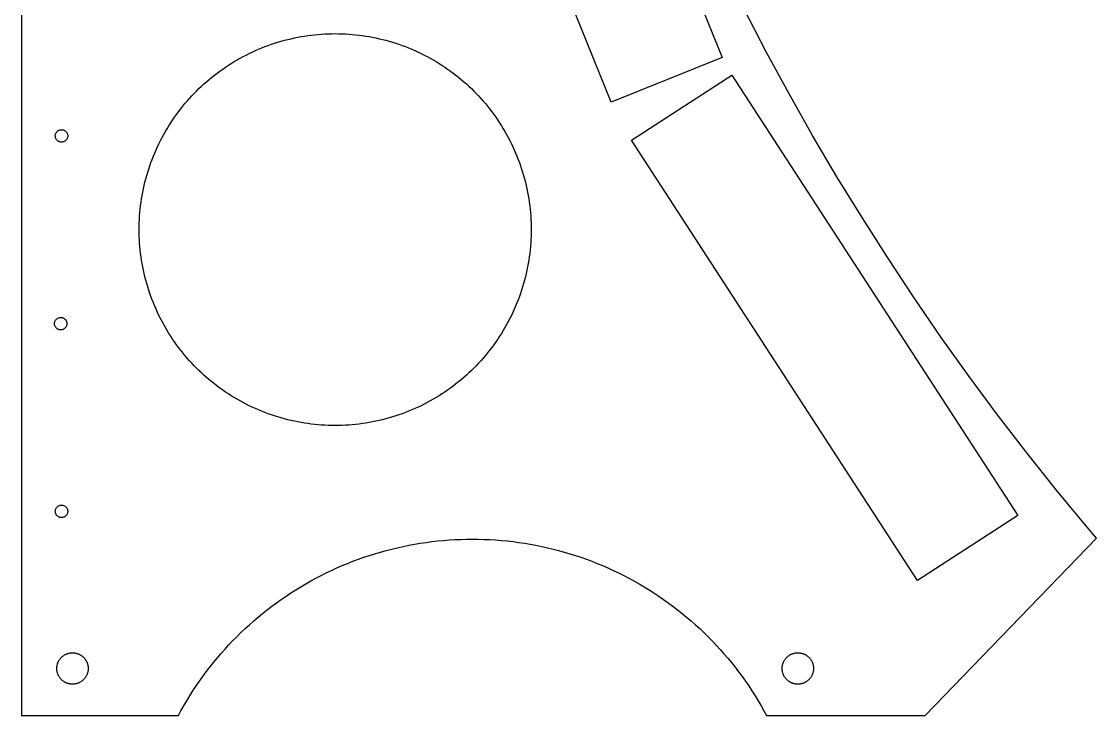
# Model space of a CAD drawing. Header units: metres. Extents: x 0 to 274, y 0 to 354.
# Drawn here: x 0 to 274.2, y 0 to 177.1 of the extents above; entities that cross this region are included whole.
import ezdxf

# ---------------------------------------------------------------- set-up
doc = ezdxf.new("R2010")
doc.units = ezdxf.units.M

msp = doc.modelspace()

# ---------------------------------------------------------------- linework, layer by layer
for p, q in [((0, 354), (0, 0)), ((110.145, 337.583), (178.698, 167.908)), ((150.419, 156.482), (81.8659, 326.157)), ((189.937, 169.37), (184.295, 180.207)), ((68.7524, 172.718), (69.6044, 172.907)), ((69.6044, 172.907), (70.4595, 173.081)), ((70.4595, 173.081), (71.3176, 173.24)), ((71.3176, 173.24), (72.1783, 173.384)), ((72.1783, 173.384), (73.0413, 173.513)), ((73.0413, 173.513), (73.9065, 173.627)), ((73.9065, 173.627), (74.7736, 173.726)), ((74.7736, 173.726), (75.6422, 173.81)), ((75.6422, 173.81), (76.5122, 173.878)), ((76.5122, 173.878), (77.3832, 173.931)), ((77.3832, 173.931), (78.255, 173.97)), ((78.255, 173.97), (79.1274, 173.992)), ((79.1274, 173.992), (80, 174)), ((80, 174), (80.8726, 173.992)), ((80.8726, 173.992), (81.745, 173.97)), ((81.745, 173.97), (82.6168, 173.931)), ((82.6168, 173.931), (83.4878, 173.878)), ((83.4878, 173.878), (84.3578, 173.81)), ((84.3578, 173.81), (85.2264, 173.726)), ((85.2264, 173.726), (86.0935, 173.627)), ((86.0935, 173.627), (86.9586, 173.513)), ((86.9586, 173.513), (87.8217, 173.384)), ((87.8217, 173.384), (88.6824, 173.24)), ((88.6824, 173.24), (89.5404, 173.081)), ((89.5404, 173.081), (90.3956, 172.907)), ((90.3956, 172.907), (91.2475, 172.718)), ((59.6632, 169.677), (60.4634, 170.025)), ((60.4634, 170.025), (61.2697, 170.359)), ((61.2697, 170.359), (62.0816, 170.679)), ((62.0816, 170.679), (62.899, 170.985)), ((62.899, 170.985), (63.7216, 171.276)), ((63.7216, 171.276), (64.5491, 171.553)), ((64.5491, 171.553), (65.3814, 171.815)), ((65.3814, 171.815), (66.2181, 172.063)), ((66.2181, 172.063), (67.059, 172.296)), ((67.059, 172.296), (67.9039, 172.515)), ((67.9039, 172.515), (68.7524, 172.718)), ((91.2475, 172.718), (92.0961, 172.515)), ((92.0961, 172.515), (92.9409, 172.296)), ((92.9409, 172.296), (93.7819, 172.063)), ((93.7819, 172.063), (94.6186, 171.815)), ((94.6186, 171.815), (95.4508, 171.553)), ((95.4508, 171.553), (96.2784, 171.276)), ((96.2784, 171.276), (97.101, 170.985)), ((97.101, 170.985), (97.9184, 170.679)), ((97.9184, 170.679), (98.7303, 170.359)), ((98.7303, 170.359), (99.5365, 170.025)), ((99.5365, 170.025), (100.337, 169.677)), ((54.2481, 166.858), (55, 167.301)), ((55, 167.301), (55.7595, 167.731)), ((55.7595, 167.731), (56.5264, 168.147)), ((56.5264, 168.147), (57.3005, 168.55)), ((57.3005, 168.55), (58.0814, 168.94)), ((58.0814, 168.94), (58.8691, 169.315)), ((58.8691, 169.315), (59.6632, 169.677)), ((100.337, 169.677), (101.131, 169.315)), ((101.131, 169.315), (101.919, 168.94)), ((101.919, 168.94), (102.7, 168.55)), ((102.7, 168.55), (103.474, 168.147)), ((103.474, 168.147), (104.24, 167.731)), ((104.24, 167.731), (105, 167.301)), ((105, 167.301), (105.752, 166.858)), ((178.698, 167.908), (150.419, 156.482)), ((195.766, 158.633), (189.937, 169.37)), ((50.6107, 164.451), (51.3212, 164.958)), ((51.3212, 164.958), (52.0403, 165.452)), ((52.0403, 165.452), (52.768, 165.934)), ((52.768, 165.934), (53.504, 166.402)), ((53.504, 166.402), (54.2481, 166.858)), ((105.752, 166.858), (106.496, 166.402)), ((106.496, 166.402), (107.232, 165.934)), ((107.232, 165.934), (107.96, 165.452)), ((107.96, 165.452), (108.679, 164.958)), ((108.679, 164.958), (109.389, 164.451)), ((47.197, 161.735), (47.8606, 162.302)), ((47.8606, 162.302), (48.534, 162.857)), ((48.534, 162.857), (49.2169, 163.401)), ((49.2169, 163.401), (49.9092, 163.932)), ((49.9092, 163.932), (50.6107, 164.451)), ((109.389, 164.451), (110.091, 163.932)), ((110.091, 163.932), (110.783, 163.401)), ((110.783, 163.401), (111.466, 162.857)), ((111.466, 162.857), (112.139, 162.302)), ((112.139, 162.302), (112.803, 161.735)), ((155.554, 146.834), (181.133, 163.446)), ((181.133, 163.446), (254.115, 51.064)), ((44.033, 158.733), (44.6447, 159.355)), ((44.6447, 159.355), (45.2671, 159.967)), ((45.2671, 159.967), (45.9001, 160.568)), ((45.9001, 160.568), (46.5435, 161.157)), ((46.5435, 161.157), (47.197, 161.735)), ((112.803, 161.735), (113.457, 161.157)), ((113.457, 161.157), (114.1, 160.568)), ((114.1, 160.568), (114.733, 159.967)), ((114.733, 159.967), (115.355, 159.355)), ((115.355, 159.355), (115.967, 158.733)), ((41.6978, 156.139), (42.2645, 156.803)), ((42.2645, 156.803), (42.8428, 157.457)), ((42.8428, 157.457), (43.4323, 158.1)), ((43.4323, 158.1), (44.033, 158.733)), ((115.967, 158.733), (116.568, 158.1)), ((116.568, 158.1), (117.157, 157.457)), ((117.157, 157.457), (117.735, 156.803)), ((117.735, 156.803), (118.302, 156.139)), ((201.782, 148), (195.766, 158.633)), ((39.5491, 153.389), (40.0682, 154.091)), ((40.0682, 154.091), (40.5995, 154.783)), ((40.5995, 154.783), (41.1427, 155.466)), ((41.1427, 155.466), (41.6978, 156.139)), ((118.302, 156.139), (118.857, 155.466)), ((118.857, 155.466), (119.401, 154.783)), ((119.401, 154.783), (119.932, 154.091)), ((119.932, 154.091), (120.451, 153.389)), ((37.5976, 150.496), (38.0665, 151.232)), ((38.0665, 151.232), (38.5481, 151.96)), ((38.5481, 151.96), (39.0424, 152.679)), ((39.0424, 152.679), (39.5491, 153.389)), ((120.451, 153.389), (120.958, 152.679)), ((120.958, 152.679), (121.452, 151.96)), ((121.452, 151.96), (121.934, 151.232)), ((121.934, 151.232), (122.402, 150.496)), ((8.62451, 148.006), (8.63899, 148.143)), ((8.63899, 148.143), (8.66541, 148.279)), ((8.66541, 148.279), (8.70358, 148.412)), ((8.70358, 148.412), (8.75322, 148.542)), ((8.75322, 148.542), (8.81392, 148.666)), ((8.81392, 148.666), (8.88525, 148.785)), ((8.88525, 148.785), (8.96664, 148.897)), ((8.96664, 148.897), (9.05751, 149.001)), ((9.05751, 149.001), (9.15714, 149.098)), ((9.15714, 149.098), (9.26477, 149.185)), ((9.26477, 149.185), (9.37958, 149.262)), ((9.37958, 149.262), (9.5007, 149.329)), ((9.5007, 149.329), (9.62723, 149.386)), ((9.62723, 149.386), (9.75818, 149.431)), ((9.75818, 149.431), (9.89255, 149.464)), ((9.89255, 149.464), (10.0293, 149.486)), ((10.0293, 149.486), (10.1675, 149.496)), ((10.1675, 149.496), (10.306, 149.493)), ((10.306, 149.493), (10.4437, 149.479)), ((10.4437, 149.479), (10.5796, 149.452)), ((10.5796, 149.452), (10.7128, 149.414)), ((10.7128, 149.414), (10.8421, 149.364)), ((10.8421, 149.364), (10.9665, 149.304)), ((10.9665, 149.304), (11.0853, 149.232)), ((11.0853, 149.232), (11.1973, 149.151)), ((11.1973, 149.151), (11.3018, 149.06)), ((11.3018, 149.06), (11.398, 148.961)), ((11.398, 148.961), (11.4852, 148.853)), ((11.4852, 148.853), (11.5626, 148.738)), ((11.5626, 148.738), (11.6297, 148.617)), ((11.6297, 148.617), (11.6861, 148.49)), ((11.6861, 148.49), (11.7312, 148.36)), ((11.7312, 148.36), (11.7647, 148.225)), ((11.7647, 148.225), (11.7863, 148.088)), ((11.7863, 148.088), (11.796, 147.95)), ((35.8526, 147.474), (36.269, 148.24)), ((36.269, 148.24), (36.6987, 149)), ((36.6987, 149), (37.1416, 149.752)), ((37.1416, 149.752), (37.5976, 150.496)), ((122.402, 150.496), (122.858, 149.752)), ((122.858, 149.752), (123.301, 149)), ((123.301, 149), (123.731, 148.24)), ((123.731, 148.24), (124.147, 147.474)), ((8.62209, 147.867), (8.62451, 148.006)), ((8.63176, 147.729), (8.62209, 147.867)), ((8.65341, 147.592), (8.63176, 147.729)), ((8.68692, 147.458), (8.65341, 147.592)), ((8.73201, 147.327), (8.68692, 147.458)), ((8.78835, 147.2), (8.73201, 147.327)), ((8.85548, 147.079), (8.78835, 147.2)), ((8.93292, 146.964), (8.85548, 147.079)), ((9.02008, 146.857), (8.93292, 146.964)), ((9.11627, 146.757), (9.02008, 146.857)), ((9.22079, 146.666), (9.11627, 146.757)), ((9.33284, 146.585), (9.22079, 146.666)), ((9.45155, 146.514), (9.33284, 146.585)), ((9.57602, 146.453), (9.45155, 146.514)), ((9.70532, 146.403), (9.57602, 146.453)), ((9.83846, 146.365), (9.70532, 146.403)), ((9.9744, 146.339), (9.83846, 146.365)), ((10.1121, 146.324), (9.9744, 146.339)), ((10.2506, 146.322), (10.1121, 146.324)), ((10.3888, 146.331), (10.2506, 146.322)), ((10.5255, 146.353), (10.3888, 146.331)), ((10.6599, 146.387), (10.5255, 146.353)), ((10.7909, 146.432), (10.6599, 146.387)), ((10.9174, 146.488), (10.7909, 146.432)), ((11.0385, 146.555), (10.9174, 146.488)), ((11.1533, 146.633), (11.0385, 146.555)), ((11.261, 146.72), (11.1533, 146.633)), ((11.3606, 146.816), (11.261, 146.72)), ((11.4514, 146.92), (11.3606, 146.816)), ((11.5328, 147.032), (11.4514, 146.92)), ((11.6042, 147.151), (11.5328, 147.032)), ((11.6649, 147.276), (11.6042, 147.151)), ((11.7145, 147.405), (11.6649, 147.276)), ((11.7527, 147.538), (11.7145, 147.405)), ((11.7791, 147.674), (11.7527, 147.538)), ((11.7936, 147.812), (11.7791, 147.674)), ((11.796, 147.95), (11.7936, 147.812)), ((34.6846, 145.131), (35.0603, 145.919)), ((35.0603, 145.919), (35.4497, 146.7)), ((35.4497, 146.7), (35.8526, 147.474)), ((124.147, 147.474), (124.55, 146.7)), ((124.55, 146.7), (124.94, 145.919)), ((124.94, 145.919), (125.315, 145.131)), ((228.536, 34.4525), (155.554, 146.834)), ((207.983, 137.473), (201.782, 148)), ((33.321, 141.918), (33.6408, 142.73)), ((33.6408, 142.73), (33.9747, 143.537)), ((33.9747, 143.537), (34.3227, 144.337)), ((34.3227, 144.337), (34.6846, 145.131)), ((125.315, 145.131), (125.677, 144.337)), ((125.677, 144.337), (126.025, 143.537)), ((126.025, 143.537), (126.359, 142.73)), ((126.359, 142.73), (126.679, 141.918)), ((32.4472, 139.451), (32.7241, 140.278)), ((32.7241, 140.278), (33.0154, 141.101)), ((33.0154, 141.101), (33.321, 141.918)), ((126.679, 141.918), (126.985, 141.101)), ((126.985, 141.101), (127.276, 140.278)), ((127.276, 140.278), (127.553, 139.451)), ((31.7037, 136.941), (31.9369, 137.782)), ((31.9369, 137.782), (32.1848, 138.619)), ((32.1848, 138.619), (32.4472, 139.451)), ((127.553, 139.451), (127.815, 138.619)), ((127.815, 138.619), (128.063, 137.782)), ((128.063, 137.782), (128.296, 136.941)), ((214.366, 127.057), (207.983, 137.473)), ((30.9186, 133.54), (31.0926, 134.396)), ((31.0926, 134.396), (31.2815, 135.248)), ((31.2815, 135.248), (31.4852, 136.096)), ((31.4852, 136.096), (31.7037, 136.941)), ((128.296, 136.941), (128.515, 136.096)), ((128.515, 136.096), (128.718, 135.248)), ((128.718, 135.248), (128.907, 134.396)), ((128.907, 134.396), (129.081, 133.54)), ((30.4866, 130.959), (30.6156, 131.822)), ((30.6156, 131.822), (30.7596, 132.682)), ((30.7596, 132.682), (30.9186, 133.54)), ((129.081, 133.54), (129.24, 132.682)), ((129.24, 132.682), (129.384, 131.822)), ((129.384, 131.822), (129.513, 130.959)), ((30.1903, 128.358), (30.2739, 129.226)), ((30.2739, 129.226), (30.3727, 130.093)), ((30.3727, 130.093), (30.4866, 130.959)), ((129.513, 130.959), (129.627, 130.093)), ((129.627, 130.093), (129.726, 129.226)), ((129.726, 129.226), (129.81, 128.358)), ((30.0305, 125.745), (30.0685, 126.617)), ((30.0685, 126.617), (30.1218, 127.488)), ((30.1218, 127.488), (30.1903, 128.358)), ((129.81, 128.358), (129.878, 127.488)), ((129.878, 127.488), (129.931, 126.617)), ((129.931, 126.617), (129.97, 125.745)), ((220.931, 116.753), (214.366, 127.057)), ((30, 124), (30.0076, 124.873)), ((30.0076, 123.127), (30, 124)), ((30.0076, 124.873), (30.0305, 125.745)), ((129.97, 125.745), (129.992, 124.873)), ((129.992, 124.873), (130, 124)), ((130, 124), (129.992, 123.127)), ((30.0305, 122.255), (30.0076, 123.127)), ((30.0685, 121.383), (30.0305, 122.255)), ((30.1218, 120.512), (30.0685, 121.383)), ((129.931, 121.383), (129.878, 120.512)), ((129.97, 122.255), (129.931, 121.383)), ((129.992, 123.127), (129.97, 122.255)), ((30.1903, 119.642), (30.1218, 120.512)), ((30.2739, 118.774), (30.1903, 119.642)), ((30.3727, 117.907), (30.2739, 118.774)), ((30.4866, 117.041), (30.3727, 117.907)), ((129.627, 117.907), (129.513, 117.041)), ((129.726, 118.774), (129.627, 117.907)), ((129.81, 119.642), (129.726, 118.774)), ((129.878, 120.512), (129.81, 119.642)), ((30.6156, 116.178), (30.4866, 117.041)), ((30.7596, 115.318), (30.6156, 116.178)), ((30.9186, 114.46), (30.7596, 115.318)), ((129.24, 115.318), (129.081, 114.46)), ((129.384, 116.178), (129.24, 115.318)), ((129.513, 117.041), (129.384, 116.178)), ((227.674, 106.565), (220.931, 116.753)), ((31.0926, 113.604), (30.9186, 114.46)), ((31.2815, 112.752), (31.0926, 113.604)), ((31.4852, 111.904), (31.2815, 112.752)), ((128.718, 112.752), (128.515, 111.904)), ((128.907, 113.604), (128.718, 112.752)), ((129.081, 114.46), (128.907, 113.604)), ((31.7037, 111.059), (31.4852, 111.904)), ((31.9369, 110.218), (31.7037, 111.059)), ((32.1848, 109.381), (31.9369, 110.218)), ((128.063, 110.218), (127.815, 109.381)), ((128.296, 111.059), (128.063, 110.218)), ((128.515, 111.904), (128.296, 111.059)), ((32.4472, 108.549), (32.1848, 109.381)), ((32.7241, 107.722), (32.4472, 108.549)), ((33.0154, 106.899), (32.7241, 107.722)), ((127.276, 107.722), (126.985, 106.899)), ((127.553, 108.549), (127.276, 107.722)), ((127.815, 109.381), (127.553, 108.549)), ((33.321, 106.082), (33.0154, 106.899)), ((33.6408, 105.27), (33.321, 106.082)), ((33.9747, 104.463), (33.6408, 105.27)), ((34.3227, 103.663), (33.9747, 104.463)), ((126.025, 104.463), (125.677, 103.663)), ((126.359, 105.27), (126.025, 104.463)), ((126.679, 106.082), (126.359, 105.27)), ((126.985, 106.899), (126.679, 106.082)), ((234.594, 96.4965), (227.674, 106.565)), ((9.2793, 101.414), (9.40532, 101.472)), ((9.40532, 101.472), (9.53587, 101.518)), ((9.53587, 101.518), (9.66995, 101.553)), ((9.66995, 101.553), (9.80653, 101.576)), ((9.80653, 101.576), (9.94461, 101.587)), ((9.94461, 101.587), (10.0831, 101.585)), ((10.0831, 101.585), (10.2209, 101.572)), ((10.2209, 101.572), (10.3571, 101.547)), ((10.3571, 101.547), (10.4906, 101.51)), ((10.4906, 101.51), (10.6203, 101.461)), ((10.6203, 101.461), (10.7453, 101.402)), ((34.6846, 102.869), (34.3227, 103.663)), ((35.0603, 102.081), (34.6846, 102.869)), ((35.4497, 101.3), (35.0603, 102.081)), ((124.94, 102.081), (124.55, 101.3)), ((125.315, 102.869), (124.94, 102.081)), ((125.677, 103.663), (125.315, 102.869)), ((8.41347, 99.9446), (8.41469, 100.083)), ((8.42435, 99.8065), (8.41347, 99.9446)), ((8.41469, 100.083), (8.42796, 100.221)), ((8.4472, 99.67), (8.42435, 99.8065)), ((8.42796, 100.221), (8.4532, 100.357)), ((8.48187, 99.5359), (8.4472, 99.67)), ((8.4532, 100.357), (8.4902, 100.491)), ((8.52811, 99.4053), (8.48187, 99.5359)), ((8.4902, 100.491), (8.53871, 100.62)), ((8.58554, 99.2793), (8.52811, 99.4053)), ((8.53871, 100.62), (8.59833, 100.745)), ((8.65373, 99.1588), (8.58554, 99.2793)), ((8.59833, 100.745), (8.66862, 100.865)), ((8.73218, 99.0446), (8.65373, 99.1588)), ((8.66862, 100.865), (8.74904, 100.977)), ((8.82027, 98.9378), (8.73218, 99.0446)), ((8.74904, 100.977), (8.83899, 101.083)), ((8.91733, 98.839), (8.82027, 98.9378)), ((8.83899, 101.083), (8.93776, 101.18)), ((9.02264, 98.749), (8.91733, 98.839)), ((8.93776, 101.18), (9.04463, 101.268)), ((9.13539, 98.6686), (9.02264, 98.749)), ((9.04463, 101.268), (9.15877, 101.346)), ((9.15877, 101.346), (9.2793, 101.414)), ((10.7453, 101.402), (10.8646, 101.331)), ((10.9554, 98.7322), (10.8412, 98.6537)), ((10.8646, 101.331), (10.9774, 101.251)), ((11.0623, 98.8203), (10.9554, 98.7322)), ((10.9774, 101.251), (11.0827, 101.161)), ((11.161, 98.9173), (11.0623, 98.8203)), ((11.0827, 101.161), (11.1797, 101.062)), ((11.251, 99.0226), (11.161, 98.9173)), ((11.1797, 101.062), (11.2678, 100.955)), ((11.3314, 99.1354), (11.251, 99.0226)), ((11.2678, 100.955), (11.3463, 100.841)), ((11.4017, 99.2547), (11.3314, 99.1354)), ((11.3463, 100.841), (11.4145, 100.721)), ((11.4613, 99.3797), (11.4017, 99.2547)), ((11.4145, 100.721), (11.4719, 100.595)), ((11.5098, 99.5094), (11.4613, 99.3797)), ((11.4719, 100.595), (11.5181, 100.464)), ((11.5468, 99.6429), (11.5098, 99.5094)), ((11.5181, 100.464), (11.5528, 100.33)), ((11.5721, 99.7791), (11.5468, 99.6429)), ((11.5528, 100.33), (11.5757, 100.193)), ((11.5853, 99.9169), (11.5721, 99.7791)), ((11.5757, 100.193), (11.5865, 100.055)), ((11.5865, 100.055), (11.5853, 99.9169)), ((35.8526, 100.526), (35.4497, 101.3)), ((36.269, 99.7595), (35.8526, 100.526)), ((36.6987, 99), (36.269, 99.7595)), ((37.1416, 98.2481), (36.6987, 99)), ((123.301, 99), (122.858, 98.2481)), ((123.731, 99.7595), (123.301, 99)), ((124.147, 100.526), (123.731, 99.7595)), ((124.55, 101.3), (124.147, 100.526)), ((9.25471, 98.5983), (9.13539, 98.6686)), ((9.37971, 98.5387), (9.25471, 98.5983)), ((9.50945, 98.4902), (9.37971, 98.5387)), ((9.6429, 98.4532), (9.50945, 98.4902)), ((9.77907, 98.428), (9.6429, 98.4532)), ((9.91693, 98.4147), (9.77907, 98.428)), ((10.0554, 98.4135), (9.91693, 98.4147)), ((10.1935, 98.4243), (10.0554, 98.4135)), ((10.3301, 98.4472), (10.1935, 98.4243)), ((10.4641, 98.4819), (10.3301, 98.4472)), ((10.5947, 98.5281), (10.4641, 98.4819)), ((10.7207, 98.5855), (10.5947, 98.5281)), ((10.8412, 98.6537), (10.7207, 98.5855)), ((37.5976, 97.504), (37.1416, 98.2481)), ((38.0665, 96.768), (37.5976, 97.504)), ((38.5481, 96.0403), (38.0665, 96.768)), ((39.0424, 95.3212), (38.5481, 96.0403)), ((121.452, 96.0403), (120.958, 95.3212)), ((121.934, 96.768), (121.452, 96.0403)), ((122.402, 97.504), (121.934, 96.768)), ((122.858, 98.2481), (122.402, 97.504)), ((241.688, 86.5503), (234.594, 96.4965)), ((39.5491, 94.6107), (39.0424, 95.3212)), ((40.0682, 93.9092), (39.5491, 94.6107)), ((40.5995, 93.2169), (40.0682, 93.9092)), ((119.932, 93.9092), (119.401, 93.2169)), ((120.451, 94.6107), (119.932, 93.9092)), ((120.958, 95.3212), (120.451, 94.6107)), ((41.1427, 92.534), (40.5995, 93.2169)), ((41.6978, 91.8606), (41.1427, 92.534)), ((42.2645, 91.197), (41.6978, 91.8606)), ((42.8428, 90.5435), (42.2645, 91.197)), ((43.4323, 89.9001), (42.8428, 90.5435)), ((117.157, 90.5435), (116.568, 89.9001)), ((117.735, 91.197), (117.157, 90.5435)), ((118.302, 91.8606), (117.735, 91.197)), ((118.857, 92.534), (118.302, 91.8606)), ((119.401, 93.2169), (118.857, 92.534)), ((44.033, 89.2671), (43.4323, 89.9001)), ((44.6447, 88.6447), (44.033, 89.2671)), ((45.2671, 88.033), (44.6447, 88.6447)), ((45.9001, 87.4323), (45.2671, 88.033)), ((114.733, 88.033), (114.1, 87.4323)), ((115.355, 88.6447), (114.733, 88.033)), ((115.967, 89.2671), (115.355, 88.6447)), ((116.568, 89.9001), (115.967, 89.2671)), ((46.5435, 86.8428), (45.9001, 87.4323)), ((47.197, 86.2645), (46.5435, 86.8428)), ((47.8606, 85.6978), (47.197, 86.2645)), ((48.534, 85.1427), (47.8606, 85.6978)), ((49.2169, 84.5995), (48.534, 85.1427)), ((111.466, 85.1427), (110.783, 84.5995)), ((112.139, 85.6978), (111.466, 85.1427)), ((112.803, 86.2645), (112.139, 85.6978)), ((113.457, 86.8428), (112.803, 86.2645)), ((114.1, 87.4323), (113.457, 86.8428)), ((248.955, 76.7295), (241.688, 86.5503)), ((49.9092, 84.0682), (49.2169, 84.5995)), ((50.6107, 83.5491), (49.9092, 84.0682)), ((51.3212, 83.0424), (50.6107, 83.5491)), ((52.0403, 82.5481), (51.3212, 83.0424)), ((52.768, 82.0665), (52.0403, 82.5481)), ((107.96, 82.5481), (107.232, 82.0665)), ((108.679, 83.0424), (107.96, 82.5481)), ((109.389, 83.5491), (108.679, 83.0424)), ((110.091, 84.0682), (109.389, 83.5491)), ((110.783, 84.5995), (110.091, 84.0682)), ((53.504, 81.5976), (52.768, 82.0665)), ((54.2481, 81.1416), (53.504, 81.5976)), ((55, 80.6987), (54.2481, 81.1416)), ((55.7595, 80.269), (55, 80.6987)), ((56.5264, 79.8526), (55.7595, 80.269)), ((57.3005, 79.4497), (56.5264, 79.8526)), ((103.474, 79.8526), (102.7, 79.4497)), ((104.24, 80.269), (103.474, 79.8526)), ((105, 80.6987), (104.24, 80.269)), ((105.752, 81.1416), (105, 80.6987)), ((106.496, 81.5976), (105.752, 81.1416)), ((107.232, 82.0665), (106.496, 81.5976)), ((58.0814, 79.0603), (57.3005, 79.4497)), ((58.8691, 78.6846), (58.0814, 79.0603)), ((59.6632, 78.3227), (58.8691, 78.6846)), ((60.4634, 77.9747), (59.6632, 78.3227)), ((61.2697, 77.6408), (60.4634, 77.9747)), ((62.0816, 77.321), (61.2697, 77.6408)), ((62.899, 77.0154), (62.0816, 77.321)), ((63.7216, 76.7241), (62.899, 77.0154)), ((97.101, 77.0154), (96.2784, 76.7241)), ((97.9184, 77.321), (97.101, 77.0154)), ((98.7303, 77.6408), (97.9184, 77.321)), ((99.5365, 77.9747), (98.7303, 77.6408)), ((100.337, 78.3227), (99.5365, 77.9747)), ((101.131, 78.6846), (100.337, 78.3227)), ((101.919, 79.0603), (101.131, 78.6846)), ((102.7, 79.4497), (101.919, 79.0603)), ((64.5491, 76.4472), (63.7216, 76.7241)), ((65.3814, 76.1848), (64.5491, 76.4472)), ((66.2181, 75.9369), (65.3814, 76.1848)), ((67.059, 75.7037), (66.2181, 75.9369)), ((67.9039, 75.4852), (67.059, 75.7037)), ((68.7524, 75.2815), (67.9039, 75.4852)), ((69.6044, 75.0926), (68.7524, 75.2815)), ((70.4595, 74.9186), (69.6044, 75.0926)), ((71.3176, 74.7596), (70.4595, 74.9186)), ((72.1783, 74.6156), (71.3176, 74.7596)), ((73.0413, 74.4866), (72.1783, 74.6156)), ((73.9065, 74.3727), (73.0413, 74.4866)), ((74.7736, 74.2739), (73.9065, 74.3727)), ((75.6422, 74.1903), (74.7736, 74.2739)), ((76.5122, 74.1218), (75.6422, 74.1903)), ((77.3832, 74.0685), (76.5122, 74.1218)), ((78.255, 74.0305), (77.3832, 74.0685)), ((79.1274, 74.0076), (78.255, 74.0305)), ((81.745, 74.0305), (80.8726, 74.0076)), ((82.6168, 74.0685), (81.745, 74.0305)), ((83.4878, 74.1218), (82.6168, 74.0685)), ((84.3578, 74.1903), (83.4878, 74.1218)), ((85.2264, 74.2739), (84.3578, 74.1903)), ((86.0935, 74.3727), (85.2264, 74.2739)), ((86.9586, 74.4866), (86.0935, 74.3727)), ((87.8217, 74.6156), (86.9586, 74.4866)), ((88.6824, 74.7596), (87.8217, 74.6156)), ((89.5404, 74.9186), (88.6824, 74.7596)), ((90.3956, 75.0926), (89.5404, 74.9186)), ((91.2475, 75.2815), (90.3956, 75.0926)), ((92.0961, 75.4852), (91.2475, 75.2815)), ((92.9409, 75.7037), (92.0961, 75.4852)), ((93.7819, 75.9369), (92.9409, 75.7037)), ((94.6186, 76.1848), (93.7819, 75.9369)), ((95.4508, 76.4472), (94.6186, 76.1848)), ((96.2784, 76.7241), (95.4508, 76.4472)), ((256.392, 67.037), (248.955, 76.7295)), ((80, 74), (79.1274, 74.0076)), ((80.8726, 74.0076), (80, 74)), ((263.998, 57.4757), (256.392, 67.037)), ((271.769, 48.0487), (263.998, 57.4757)), ((8.62305, 52.0221), (8.62306, 52.1605)), ((8.62306, 52.1605), (8.63513, 52.2985)), ((8.63513, 52.2985), (8.65918, 52.4349)), ((8.65918, 52.4349), (8.69502, 52.5687)), ((8.69502, 52.5687), (8.74239, 52.6988)), ((8.74239, 52.6988), (8.80092, 52.8243)), ((8.80092, 52.8243), (8.87016, 52.9443)), ((8.87016, 52.9443), (8.94958, 53.0577)), ((8.94958, 53.0577), (9.03862, 53.1638)), ((9.03862, 53.1638), (9.13654, 53.2617)), ((9.13654, 53.2617), (9.24265, 53.3508)), ((9.24265, 53.3508), (9.35608, 53.4302)), ((9.35608, 53.4302), (9.47601, 53.4994)), ((9.47601, 53.4994), (9.60153, 53.558)), ((9.60153, 53.558), (9.73167, 53.6053)), ((9.73167, 53.6053), (9.86545, 53.6412)), ((9.86545, 53.6412), (10.0018, 53.6652)), ((10.0018, 53.6652), (10.1398, 53.6773)), ((10.1398, 53.6773), (10.2783, 53.6773)), ((10.2783, 53.6773), (10.4163, 53.6652)), ((10.4163, 53.6652), (10.5526, 53.6412)), ((10.5526, 53.6412), (10.6864, 53.6053)), ((10.6864, 53.6053), (10.8166, 53.558)), ((10.8166, 53.558), (10.9421, 53.4994)), ((10.9421, 53.4994), (11.062, 53.4302)), ((11.062, 53.4302), (11.1754, 53.3508)), ((11.1754, 53.3508), (11.2816, 53.2617)), ((11.2816, 53.2617), (11.3795, 53.1638)), ((11.3795, 53.1638), (11.4685, 53.0577)), ((11.4685, 53.0577), (11.5479, 52.9443)), ((11.5479, 52.9443), (11.6172, 52.8243)), ((11.6172, 52.8243), (11.6757, 52.6988)), ((11.6757, 52.6988), (11.7231, 52.5687)), ((11.7231, 52.5687), (11.7589, 52.4349)), ((11.7589, 52.4349), (11.783, 52.2985)), ((11.783, 52.2985), (11.795, 52.1605)), ((11.795, 52.1605), (11.795, 52.0221)), ((8.63513, 51.8841), (8.62305, 52.0221)), ((8.65918, 51.7477), (8.63513, 51.8841)), ((8.69502, 51.614), (8.65918, 51.7477)), ((8.74239, 51.4838), (8.69502, 51.614)), ((8.80092, 51.3583), (8.74239, 51.4838)), ((8.87016, 51.2384), (8.80092, 51.3583)), ((8.9496, 51.1249), (8.87016, 51.2384)), ((9.03862, 51.0188), (8.9496, 51.1249)), ((9.13654, 50.9209), (9.03862, 51.0188)), ((9.24263, 50.8319), (9.13654, 50.9209)), ((9.35608, 50.7524), (9.24263, 50.8319)), ((9.47601, 50.6832), (9.35608, 50.7524)), ((9.60153, 50.6247), (9.47601, 50.6832)), ((9.73167, 50.5773), (9.60153, 50.6247)), ((9.86545, 50.5415), (9.73167, 50.5773)), ((10.0018, 50.5174), (9.86545, 50.5415)), ((10.1398, 50.5053), (10.0018, 50.5174)), ((10.2783, 50.5053), (10.1398, 50.5053)), ((10.4163, 50.5174), (10.2783, 50.5053)), ((10.5526, 50.5415), (10.4163, 50.5174)), ((10.6864, 50.5773), (10.5526, 50.5415)), ((10.8166, 50.6247), (10.6864, 50.5773)), ((10.9421, 50.6832), (10.8166, 50.6247)), ((11.062, 50.7524), (10.9421, 50.6832)), ((11.1754, 50.8319), (11.062, 50.7524)), ((11.2815, 50.9209), (11.1754, 50.8319)), ((11.3795, 51.0188), (11.2815, 50.9209)), ((11.4685, 51.1249), (11.3795, 51.0188)), ((11.5479, 51.2384), (11.4685, 51.1249)), ((11.6172, 51.3583), (11.5479, 51.2384)), ((11.6757, 51.4838), (11.6172, 51.3583)), ((11.7231, 51.614), (11.6757, 51.4838)), ((11.7589, 51.7477), (11.7231, 51.614)), ((11.783, 51.8841), (11.7589, 51.7477)), ((11.795, 52.0221), (11.783, 51.8841)), ((254.115, 51.064), (228.536, 34.4525)), ((274.173, 45.2335), (271.769, 48.0487)), ((100.24, 43.7086), (101.703, 43.9535)), ((101.703, 43.9535), (103.17, 44.1728)), ((103.17, 44.1728), (104.641, 44.3664)), ((104.641, 44.3664), (106.115, 44.5343)), ((106.115, 44.5343), (107.592, 44.6765)), ((107.592, 44.6765), (109.071, 44.7929)), ((109.071, 44.7929), (110.551, 44.8835)), ((110.551, 44.8835), (112.034, 44.9482)), ((112.034, 44.9482), (113.517, 44.987)), ((113.517, 44.987), (115, 45)), ((115, 45), (116.483, 44.987)), ((116.483, 44.987), (117.966, 44.9482)), ((117.966, 44.9482), (119.449, 44.8835)), ((119.449, 44.8835), (120.929, 44.7929)), ((120.929, 44.7929), (122.408, 44.6765)), ((122.408, 44.6765), (123.885, 44.5343)), ((123.885, 44.5343), (125.359, 44.3664)), ((125.359, 44.3664), (126.83, 44.1728)), ((126.83, 44.1728), (128.297, 43.9535)), ((128.297, 43.9535), (129.76, 43.7086)), ((230.492, 0), (274.173, 45.2335)), ((88.7336, 40.8398), (90.1484, 41.2859)), ((90.1484, 41.2859), (91.5708, 41.7072)), ((91.5708, 41.7072), (93.0004, 42.1037)), ((93.0004, 42.1037), (94.4366, 42.4751)), ((94.4366, 42.4751), (95.8792, 42.8214)), ((95.8792, 42.8214), (97.3275, 43.1425)), ((97.3275, 43.1425), (98.7812, 43.4383)), ((98.7812, 43.4383), (100.24, 43.7086)), ((129.76, 43.7086), (131.219, 43.4383)), ((131.219, 43.4383), (132.672, 43.1425)), ((132.672, 43.1425), (134.121, 42.8214)), ((134.121, 42.8214), (135.563, 42.4751)), ((135.563, 42.4751), (137, 42.1037)), ((137, 42.1037), (138.429, 41.7072)), ((138.429, 41.7072), (139.852, 41.2859)), ((139.852, 41.2859), (141.266, 40.8398)), ((81.7878, 38.2429), (83.1584, 38.8106)), ((83.1584, 38.8106), (84.5387, 39.3543)), ((84.5387, 39.3543), (85.9283, 39.8739)), ((85.9283, 39.8739), (87.3267, 40.3691)), ((87.3267, 40.3691), (88.7336, 40.8398)), ((141.266, 40.8398), (142.673, 40.3691)), ((142.673, 40.3691), (144.072, 39.8739)), ((144.072, 39.8739), (145.461, 39.3543)), ((145.461, 39.3543), (146.842, 38.8106)), ((146.842, 38.8106), (148.212, 38.2429)), ((75.0949, 35.0505), (76.4108, 35.7355)), ((76.4108, 35.7355), (77.7384, 36.3975)), ((77.7384, 36.3975), (79.0774, 37.0361)), ((79.0774, 37.0361), (80.4274, 37.6514)), ((80.4274, 37.6514), (81.7878, 38.2429)), ((148.212, 38.2429), (149.573, 37.6514)), ((149.573, 37.6514), (150.923, 37.0361)), ((150.923, 37.0361), (152.262, 36.3975)), ((152.262, 36.3975), (153.589, 35.7355)), ((153.589, 35.7355), (154.905, 35.0505)), ((71.2218, 32.8592), (72.5, 33.6122)), ((72.5, 33.6122), (73.7912, 34.3427)), ((73.7912, 34.3427), (75.0949, 35.0505)), ((154.905, 35.0505), (156.209, 34.3427)), ((156.209, 34.3427), (157.5, 33.6122)), ((157.5, 33.6122), (158.778, 32.8592)), ((66.246, 29.6279), (67.4686, 30.4682)), ((67.4686, 30.4682), (68.7057, 31.287)), ((68.7057, 31.287), (69.9568, 32.0841)), ((69.9568, 32.0841), (71.2218, 32.8592)), ((158.778, 32.8592), (160.043, 32.0841)), ((160.043, 32.0841), (161.294, 31.287)), ((161.294, 31.287), (162.531, 30.4682)), ((162.531, 30.4682), (163.754, 29.6279)), ((62.6688, 26.9809), (63.8457, 27.884)), ((63.8457, 27.884), (65.0382, 28.7664)), ((65.0382, 28.7664), (66.246, 29.6279)), ((163.754, 29.6279), (164.962, 28.7664)), ((164.962, 28.7664), (166.154, 27.884)), ((166.154, 27.884), (167.331, 26.9809)), ((59.235, 24.1503), (60.3631, 25.1138)), ((60.3631, 25.1138), (61.5078, 26.0574)), ((61.5078, 26.0574), (62.6688, 26.9809)), ((167.331, 26.9809), (168.492, 26.0574)), ((168.492, 26.0574), (169.637, 25.1138)), ((169.637, 25.1138), (170.765, 24.1503)), ((55.954, 21.1439), (57.0301, 22.1651)), ((57.0301, 22.1651), (58.1239, 23.1673)), ((58.1239, 23.1673), (59.235, 24.1503)), ((170.765, 24.1503), (171.876, 23.1673)), ((171.876, 23.1673), (172.97, 22.1651)), ((172.97, 22.1651), (174.046, 21.1439)), ((53.8561, 19.046), (54.8959, 20.1041)), ((54.8959, 20.1041), (55.954, 21.1439)), ((174.046, 21.1439), (175.104, 20.1041)), ((175.104, 20.1041), (176.144, 19.046)), ((50.8497, 15.765), (51.8327, 16.8761)), ((51.8327, 16.8761), (52.8349, 17.9698)), ((52.8349, 17.9698), (53.8561, 19.046)), ((176.144, 19.046), (177.165, 17.9698)), ((177.165, 17.9698), (178.167, 16.8761)), ((178.167, 16.8761), (179.15, 15.765)), ((9.34581, 13.6269), (9.40482, 13.7535)), ((9.40482, 13.7535), (9.4682, 13.8779)), ((9.4682, 13.8779), (9.53589, 14)), ((9.53589, 14), (9.6078, 14.1197)), ((9.6078, 14.1197), (9.68384, 14.2368)), ((9.68384, 14.2368), (9.76393, 14.3511)), ((9.76393, 14.3511), (9.84795, 14.4626)), ((9.84795, 14.4626), (9.93582, 14.5711)), ((9.93582, 14.5711), (10.0274, 14.6765)), ((10.0274, 14.6765), (10.1226, 14.7786)), ((10.1226, 14.7786), (10.2214, 14.8773)), ((10.2214, 14.8773), (10.3235, 14.9726)), ((10.3235, 14.9726), (10.4288, 15.0642)), ((10.4288, 15.0642), (10.5374, 15.152)), ((10.5374, 15.152), (10.6488, 15.2361)), ((10.6488, 15.2361), (10.7632, 15.3161)), ((10.7632, 15.3161), (10.8803, 15.3922)), ((10.8803, 15.3922), (11, 15.4641)), ((11, 15.4641), (11.1221, 15.5318)), ((11.1221, 15.5318), (11.2465, 15.5952)), ((11.2465, 15.5952), (11.373, 15.6542)), ((11.373, 15.6542), (11.5016, 15.7087)), ((11.5016, 15.7087), (11.6319, 15.7588)), ((11.6319, 15.7588), (11.7639, 15.8042)), ((11.7639, 15.8042), (11.8974, 15.845)), ((11.8974, 15.845), (12.0323, 15.8812)), ((12.0323, 15.8812), (12.1684, 15.9126)), ((12.1684, 15.9126), (12.3054, 15.9392)), ((12.3054, 15.9392), (12.4433, 15.9611)), ((12.4433, 15.9611), (12.5819, 15.9781)), ((12.5819, 15.9781), (12.721, 15.9902)), ((12.721, 15.9902), (12.8604, 15.9976)), ((12.8604, 15.9976), (13, 16)), ((13, 16), (13.1396, 15.9976)), ((13.1396, 15.9976), (13.279, 15.9902)), ((13.279, 15.9902), (13.4181, 15.9781)), ((13.4181, 15.9781), (13.5567, 15.9611)), ((13.5567, 15.9611), (13.6946, 15.9392)), ((13.6946, 15.9392), (13.8316, 15.9126)), ((13.8316, 15.9126), (13.9677, 15.8812)), ((13.9677, 15.8812), (14.1025, 15.845)), ((14.1025, 15.845), (14.2361, 15.8042)), ((14.2361, 15.8042), (14.3681, 15.7588)), ((14.3681, 15.7588), (14.4984, 15.7087)), ((14.4984, 15.7087), (14.6269, 15.6542)), ((14.6269, 15.6542), (14.7535, 15.5952)), ((14.7535, 15.5952), (14.8779, 15.5318)), ((14.8779, 15.5318), (15, 15.4641)), ((15, 15.4641), (15.1197, 15.3922)), ((15.1197, 15.3922), (15.2368, 15.3161)), ((15.2368, 15.3161), (15.3511, 15.2361)), ((15.3511, 15.2361), (15.4626, 15.152)), ((15.4626, 15.152), (15.5711, 15.0642)), ((15.5711, 15.0642), (15.6765, 14.9726)), ((15.6765, 14.9726), (15.7786, 14.8773)), ((15.7786, 14.8773), (15.8773, 14.7786)), ((15.8773, 14.7786), (15.9726, 14.6765)), ((15.9726, 14.6765), (16.0642, 14.5711)), ((16.0642, 14.5711), (16.152, 14.4626)), ((16.152, 14.4626), (16.2361, 14.3511)), ((16.2361, 14.3511), (16.3161, 14.2368)), ((16.3161, 14.2368), (16.3922, 14.1197)), ((16.3922, 14.1197), (16.4641, 14)), ((16.4641, 14), (16.5318, 13.8779)), ((16.5318, 13.8779), (16.5952, 13.7535)), ((16.5952, 13.7535), (16.6542, 13.6269)), ((48.9426, 13.4922), (49.8862, 14.6369)), ((49.8862, 14.6369), (50.8497, 15.765)), ((179.15, 15.765), (180.114, 14.6369)), ((180.114, 14.6369), (181.057, 13.4922)), ((194.346, 13.6269), (194.405, 13.7535)), ((194.405, 13.7535), (194.468, 13.8779)), ((194.468, 13.8779), (194.536, 14)), ((194.536, 14), (194.608, 14.1197)), ((194.608, 14.1197), (194.684, 14.2368)), ((194.684, 14.2368), (194.764, 14.3511)), ((194.764, 14.3511), (194.848, 14.4626)), ((194.848, 14.4626), (194.936, 14.5711)), ((194.936, 14.5711), (195.027, 14.6765)), ((195.027, 14.6765), (195.123, 14.7786)), ((195.123, 14.7786), (195.221, 14.8773)), ((195.221, 14.8773), (195.323, 14.9726)), ((195.323, 14.9726), (195.429, 15.0642)), ((195.429, 15.0642), (195.537, 15.152)), ((195.537, 15.152), (195.649, 15.2361)), ((195.649, 15.2361), (195.763, 15.3161)), ((195.763, 15.3161), (195.88, 15.3922)), ((195.88, 15.3922), (196, 15.4641)), ((196, 15.4641), (196.122, 15.5318)), ((196.122, 15.5318), (196.247, 15.5952)), ((196.247, 15.5952), (196.373, 15.6542)), ((196.373, 15.6542), (196.502, 15.7087)), ((196.502, 15.7087), (196.632, 15.7588)), ((196.632, 15.7588), (196.764, 15.8042)), ((196.764, 15.8042), (196.897, 15.845)), ((196.897, 15.845), (197.032, 15.8812)), ((197.032, 15.8812), (197.168, 15.9126)), ((197.168, 15.9126), (197.305, 15.9392)), ((197.305, 15.9392), (197.443, 15.9611)), ((197.443, 15.9611), (197.582, 15.9781)), ((197.582, 15.9781), (197.721, 15.9902)), ((197.721, 15.9902), (197.86, 15.9976)), ((197.86, 15.9976), (198, 16)), ((198, 16), (198.14, 15.9976)), ((198.14, 15.9976), (198.279, 15.9902)), ((198.279, 15.9902), (198.418, 15.9781)), ((198.418, 15.9781), (198.557, 15.9611)), ((198.557, 15.9611), (198.695, 15.9392)), ((198.695, 15.9392), (198.832, 15.9126)), ((198.832, 15.9126), (198.968, 15.8812)), ((198.968, 15.8812), (199.103, 15.845)), ((199.103, 15.845), (199.236, 15.8042)), ((199.236, 15.8042), (199.368, 15.7588)), ((199.368, 15.7588), (199.498, 15.7087)), ((199.498, 15.7087), (199.627, 15.6542)), ((199.627, 15.6542), (199.753, 15.5952)), ((199.753, 15.5952), (199.878, 15.5318)), ((199.878, 15.5318), (200, 15.4641)), ((200, 15.4641), (200.12, 15.3922)), ((200.12, 15.3922), (200.237, 15.3161)), ((200.237, 15.3161), (200.351, 15.2361)), ((200.351, 15.2361), (200.463, 15.152)), ((200.463, 15.152), (200.571, 15.0642)), ((200.571, 15.0642), (200.677, 14.9726)), ((200.677, 14.9726), (200.779, 14.8773)), ((200.779, 14.8773), (200.877, 14.7786)), ((200.877, 14.7786), (200.973, 14.6765)), ((200.973, 14.6765), (201.064, 14.5711)), ((201.064, 14.5711), (201.152, 14.4626)), ((201.152, 14.4626), (201.236, 14.3511)), ((201.236, 14.3511), (201.316, 14.2368)), ((201.316, 14.2368), (201.392, 14.1197)), ((201.392, 14.1197), (201.464, 14)), ((201.464, 14), (201.532, 13.8779)), ((201.532, 13.8779), (201.595, 13.7535)), ((201.595, 13.7535), (201.654, 13.6269)), ((9, 12), (9.00243, 12.1396)), ((9.00243, 11.8604), (9, 12)), ((9.00243, 12.1396), (9.00974, 12.279)), ((9.00974, 11.721), (9.00243, 11.8604)), ((9.00974, 12.279), (9.02191, 12.4181)), ((9.02191, 11.5819), (9.00974, 11.721)), ((9.02191, 12.4181), (9.03893, 12.5567)), ((9.03893, 11.4433), (9.02191, 11.5819)), ((9.03893, 12.5567), (9.06076, 12.6946)), ((9.06076, 11.3054), (9.03893, 11.4433)), ((9.06076, 12.6946), (9.0874, 12.8316)), ((9.0874, 11.1684), (9.06076, 11.3054)), ((9.0874, 12.8316), (9.1188, 12.9677)), ((9.1188, 11.0323), (9.0874, 11.1684)), ((9.1188, 12.9677), (9.15495, 13.1025)), ((9.15495, 10.8974), (9.1188, 11.0323)), ((9.15495, 13.1025), (9.19577, 13.2361)), ((9.19577, 13.2361), (9.24123, 13.3681)), ((9.24123, 13.3681), (9.29126, 13.4984)), ((9.29126, 13.4984), (9.34581, 13.6269)), ((16.6542, 13.6269), (16.7087, 13.4984)), ((16.7087, 13.4984), (16.7588, 13.3681)), ((16.7588, 13.3681), (16.8042, 13.2361)), ((16.8042, 13.2361), (16.845, 13.1025)), ((16.845, 13.1025), (16.8812, 12.9677)), ((16.8812, 11.0323), (16.845, 10.8974)), ((16.8812, 12.9677), (16.9126, 12.8316)), ((16.9126, 11.1684), (16.8812, 11.0323)), ((16.9126, 12.8316), (16.9392, 12.6946)), ((16.9392, 11.3054), (16.9126, 11.1684)), ((16.9392, 12.6946), (16.9611, 12.5567)), ((16.9611, 11.4433), (16.9392, 11.3054)), ((16.9611, 12.5567), (16.9781, 12.4181)), ((16.9781, 11.5819), (16.9611, 11.4433)), ((16.9781, 12.4181), (16.9902, 12.279)), ((16.9902, 11.721), (16.9781, 11.5819)), ((16.9902, 12.279), (16.9976, 12.1396)), ((16.9976, 11.8604), (16.9902, 11.721)), ((16.9976, 12.1396), (17, 12)), ((17, 12), (16.9976, 11.8604)), ((46.2336, 9.96175), (47.116, 11.1543)), ((47.116, 11.1543), (48.0191, 12.3312)), ((48.0191, 12.3312), (48.9426, 13.4922)), ((181.057, 13.4922), (181.981, 12.3312)), ((181.981, 12.3312), (182.884, 11.1543)), ((182.884, 11.1543), (183.766, 9.96175)), ((194, 12), (194.002, 12.1396)), ((194.002, 11.8604), (194, 12)), ((194.002, 12.1396), (194.01, 12.279)), ((194.01, 11.721), (194.002, 11.8604)), ((194.01, 12.279), (194.022, 12.4181)), ((194.022, 11.5819), (194.01, 11.721)), ((194.022, 12.4181), (194.039, 12.5567)), ((194.039, 11.4433), (194.022, 11.5819)), ((194.039, 12.5567), (194.061, 12.6946)), ((194.061, 11.3054), (194.039, 11.4433)), ((194.061, 12.6946), (194.087, 12.8316)), ((194.087, 11.1684), (194.061, 11.3054)), ((194.087, 12.8316), (194.119, 12.9677)), ((194.119, 11.0323), (194.087, 11.1684)), ((194.119, 12.9677), (194.155, 13.1025)), ((194.155, 10.8974), (194.119, 11.0323)), ((194.155, 13.1025), (194.196, 13.2361)), ((194.196, 13.2361), (194.241, 13.3681)), ((194.241, 13.3681), (194.291, 13.4984)), ((194.291, 13.4984), (194.346, 13.6269)), ((201.654, 13.6269), (201.709, 13.4984)), ((201.709, 13.4984), (201.759, 13.3681)), ((201.759, 13.3681), (201.804, 13.2361)), ((201.804, 13.2361), (201.845, 13.1025)), ((201.845, 13.1025), (201.881, 12.9677)), ((201.881, 11.0323), (201.845, 10.8974)), ((201.881, 12.9677), (201.913, 12.8316)), ((201.913, 11.1684), (201.881, 11.0323)), ((201.913, 12.8316), (201.939, 12.6946)), ((201.939, 11.3054), (201.913, 11.1684)), ((201.939, 12.6946), (201.961, 12.5567)), ((201.961, 11.4433), (201.939, 11.3054)), ((201.961, 12.5567), (201.978, 12.4181)), ((201.978, 11.5819), (201.961, 11.4433)), ((201.978, 12.4181), (201.99, 12.279)), ((201.99, 11.721), (201.978, 11.5819)), ((201.99, 12.279), (201.998, 12.1396)), ((201.998, 11.8604), (201.99, 11.721)), ((201.998, 12.1396), (202, 12)), ((202, 12), (201.998, 11.8604)), ((9.19577, 10.7639), (9.15495, 10.8974)), ((9.24123, 10.6319), (9.19577, 10.7639)), ((9.29126, 10.5016), (9.24123, 10.6319)), ((9.34581, 10.373), (9.29126, 10.5016)), ((9.40482, 10.2465), (9.34581, 10.373)), ((9.4682, 10.1221), (9.40482, 10.2465)), ((9.53589, 10), (9.4682, 10.1221)), ((9.6078, 9.88031), (9.53589, 10)), ((9.68384, 9.76321), (9.6078, 9.88031)), ((9.76393, 9.64885), (9.68384, 9.76321)), ((9.84795, 9.53735), (9.76393, 9.64885)), ((9.93582, 9.42885), (9.84795, 9.53735)), ((10.0274, 9.32347), (9.93582, 9.42885)), ((10.1226, 9.22136), (10.0274, 9.32347)), ((10.2214, 9.12263), (10.1226, 9.22136)), ((10.3235, 9.02742), (10.2214, 9.12263)), ((10.4288, 8.93582), (10.3235, 9.02742)), ((10.5374, 8.84795), (10.4288, 8.93582)), ((10.6488, 8.76393), (10.5374, 8.84795)), ((10.7632, 8.68384), (10.6488, 8.76393)), ((10.8803, 8.6078), (10.7632, 8.68384)), ((11, 8.53589), (10.8803, 8.6078)), ((11.1221, 8.4682), (11, 8.53589)), ((11.2465, 8.40482), (11.1221, 8.4682)), ((11.373, 8.34581), (11.2465, 8.40482)), ((11.5016, 8.29126), (11.373, 8.34581)), ((11.6319, 8.24123), (11.5016, 8.29126)), ((11.7639, 8.19577), (11.6319, 8.24123)), ((14.3681, 8.24123), (14.2361, 8.19577)), ((14.4984, 8.29126), (14.3681, 8.24123)), ((14.6269, 8.34581), (14.4984, 8.29126)), ((14.7535, 8.40482), (14.6269, 8.34581)), ((14.8779, 8.4682), (14.7535, 8.40482)), ((15, 8.53589), (14.8779, 8.4682)), ((15.1197, 8.6078), (15, 8.53589)), ((15.2368, 8.68384), (15.1197, 8.6078)), ((15.3511, 8.76393), (15.2368, 8.68384)), ((15.4626, 8.84795), (15.3511, 8.76393)), ((15.5711, 8.93582), (15.4626, 8.84795)), ((15.6765, 9.02742), (15.5711, 8.93582)), ((15.7786, 9.12263), (15.6765, 9.02742)), ((15.8773, 9.22136), (15.7786, 9.12263)), ((15.9726, 9.32347), (15.8773, 9.22136)), ((16.0642, 9.42885), (15.9726, 9.32347)), ((16.152, 9.53735), (16.0642, 9.42885)), ((16.2361, 9.64885), (16.152, 9.53735)), ((16.3161, 9.76321), (16.2361, 9.64885)), ((16.3922, 9.88031), (16.3161, 9.76321)), ((16.4641, 9.99998), (16.3922, 9.88031)), ((16.5318, 10.1221), (16.4641, 9.99998)), ((16.5952, 10.2465), (16.5318, 10.1221)), ((16.6542, 10.373), (16.5952, 10.2465)), ((16.7087, 10.5016), (16.6542, 10.373)), ((16.7588, 10.6319), (16.7087, 10.5016)), ((16.8042, 10.7639), (16.7588, 10.6319)), ((16.845, 10.8974), (16.8042, 10.7639)), ((44.5318, 7.53139), (45.3721, 8.75398)), ((45.3721, 8.75398), (46.2336, 9.96175)), ((183.766, 9.96175), (184.628, 8.75398)), ((184.628, 8.75398), (185.468, 7.53139)), ((194.196, 10.7639), (194.155, 10.8974)), ((194.241, 10.6319), (194.196, 10.7639)), ((194.291, 10.5016), (194.241, 10.6319)), ((194.346, 10.373), (194.291, 10.5016)), ((194.405, 10.2465), (194.346, 10.373)), ((194.468, 10.1221), (194.405, 10.2465)), ((194.536, 10), (194.468, 10.1221)), ((194.608, 9.88031), (194.536, 10)), ((194.684, 9.76321), (194.608, 9.88031)), ((194.764, 9.64885), (194.684, 9.76321)), ((194.848, 9.53735), (194.764, 9.64885)), ((194.936, 9.42885), (194.848, 9.53735)), ((195.027, 9.32347), (194.936, 9.42885)), ((195.123, 9.22136), (195.027, 9.32347)), ((195.221, 9.12263), (195.123, 9.22136)), ((195.323, 9.02742), (195.221, 9.12263)), ((195.429, 8.93582), (195.323, 9.02742)), ((195.537, 8.84795), (195.429, 8.93582)), ((195.649, 8.76393), (195.537, 8.84795)), ((195.763, 8.68384), (195.649, 8.76393)), ((195.88, 8.6078), (195.763, 8.68384)), ((196, 8.53589), (195.88, 8.6078)), ((196.122, 8.4682), (196, 8.53589)), ((196.247, 8.40482), (196.122, 8.4682)), ((196.373, 8.34581), (196.247, 8.40482)), ((196.502, 8.29126), (196.373, 8.34581)), ((196.632, 8.24123), (196.502, 8.29126)), ((196.764, 8.19577), (196.632, 8.24123)), ((199.368, 8.24123), (199.236, 8.19577)), ((199.498, 8.29126), (199.368, 8.24123)), ((199.627, 8.34581), (199.498, 8.29126)), ((199.753, 8.40482), (199.627, 8.34581)), ((199.878, 8.4682), (199.753, 8.40482)), ((200, 8.53589), (199.878, 8.4682)), ((200.12, 8.6078), (200, 8.53589)), ((200.237, 8.68384), (200.12, 8.6078)), ((200.351, 8.76393), (200.237, 8.68384)), ((200.463, 8.84795), (200.351, 8.76393)), ((200.571, 8.93582), (200.463, 8.84795)), ((200.677, 9.02742), (200.571, 8.93582)), ((200.779, 9.12263), (200.677, 9.02742)), ((200.877, 9.22136), (200.779, 9.12263)), ((200.973, 9.32347), (200.877, 9.22136)), ((201.064, 9.42885), (200.973, 9.32347)), ((201.152, 9.53735), (201.064, 9.42885)), ((201.236, 9.64885), (201.152, 9.53735)), ((201.316, 9.76321), (201.236, 9.64885)), ((201.392, 9.88031), (201.316, 9.76321)), ((201.464, 9.99998), (201.392, 9.88031)), ((201.532, 10.1221), (201.464, 9.99998)), ((201.595, 10.2465), (201.532, 10.1221)), ((201.654, 10.373), (201.595, 10.2465)), ((201.709, 10.5016), (201.654, 10.373)), ((201.759, 10.6319), (201.709, 10.5016)), ((201.804, 10.7639), (201.759, 10.6319)), ((201.845, 10.8974), (201.804, 10.7639)), ((11.8974, 8.15495), (11.7639, 8.19577)), ((12.0323, 8.1188), (11.8974, 8.15495)), ((12.1684, 8.0874), (12.0323, 8.1188)), ((12.3054, 8.06076), (12.1684, 8.0874)), ((12.4433, 8.03893), (12.3054, 8.06076)), ((12.5819, 8.02191), (12.4433, 8.03893)), ((12.721, 8.00974), (12.5819, 8.02191)), ((12.8604, 8.00243), (12.721, 8.00974)), ((13, 8), (12.8604, 8.00243)), ((13.1396, 8.00243), (13, 8)), ((13.279, 8.00974), (13.1396, 8.00243)), ((13.4181, 8.02191), (13.279, 8.00974)), ((13.5567, 8.03893), (13.4181, 8.02191)), ((13.6946, 8.06076), (13.5567, 8.03893)), ((13.8316, 8.0874), (13.6946, 8.06076)), ((13.9677, 8.1188), (13.8316, 8.0874)), ((14.1025, 8.15495), (13.9677, 8.1188)), ((14.2361, 8.19577), (14.1025, 8.15495)), ((42.9159, 5.04314), (43.713, 6.29431)), ((43.713, 6.29431), (44.5318, 7.53139)), ((185.468, 7.53139), (186.287, 6.29431)), ((186.287, 6.29431), (187.084, 5.04314)), ((196.897, 8.15495), (196.764, 8.19577)), ((197.032, 8.1188), (196.897, 8.15495)), ((197.168, 8.0874), (197.032, 8.1188)), ((197.305, 8.06076), (197.168, 8.0874)), ((197.443, 8.03893), (197.305, 8.06076)), ((197.582, 8.02191), (197.443, 8.03893)), ((197.721, 8.00974), (197.582, 8.02191)), ((197.86, 8.00243), (197.721, 8.00974)), ((198, 8), (197.86, 8.00243)), ((198.14, 8.00243), (198, 8)), ((198.279, 8.00974), (198.14, 8.00243)), ((198.418, 8.02191), (198.279, 8.00974)), ((198.557, 8.03893), (198.418, 8.02191)), ((198.695, 8.06076), (198.557, 8.03893)), ((198.832, 8.0874), (198.695, 8.06076)), ((198.968, 8.1188), (198.832, 8.0874)), ((199.103, 8.15495), (198.968, 8.1188)), ((199.236, 8.19577), (199.103, 8.15495)), ((41.3878, 2.49998), (42.1408, 3.77823)), ((42.1408, 3.77823), (42.9159, 5.04314)), ((187.084, 5.04314), (187.859, 3.77823)), ((187.859, 3.77823), (188.612, 2.49998)), ((0, 0), (40.001, 0)), ((40.001, 0), (40.6573, 1.20882)), ((40.6573, 1.20882), (41.3878, 2.49998)), ((188.612, 2.49998), (189.343, 1.20882)), ((189.343, 1.20882), (189.999, 0)), ((189.999, 0), (230.492, 0))]:
    msp.add_line(p, q)

doc.saveas('drawing.dxf')
